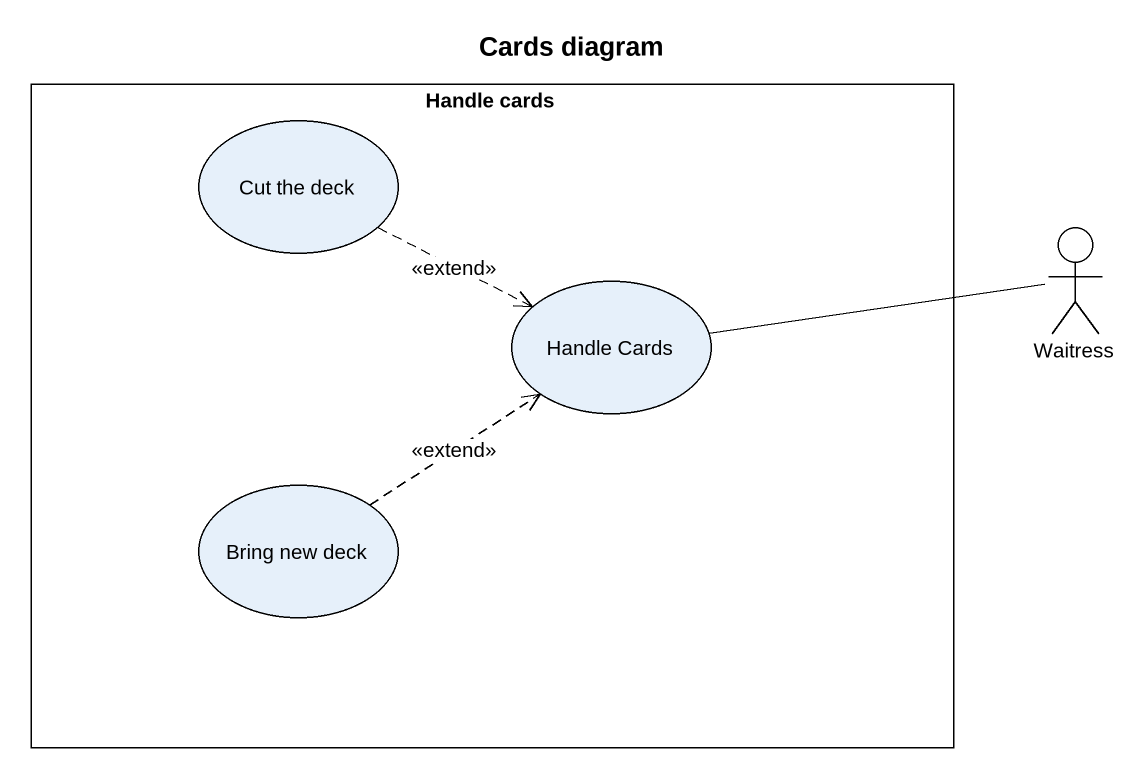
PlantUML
@startuml
title Cards diagram
rectangle "Handle cards" as Handle_cards {
  usecase "Cut the deck" as Cut_the_deck
  usecase "Handle Cards" as Handle_Cards
  usecase "Bring new deck" as Bring_new_deck
}
actor Waitress
Cut_the_deck .right.> Handle_Cards : <<extend>>
Waitress -left- Handle_Cards
Bring_new_deck .up.> Handle_Cards : <<extend>>
@enduml
